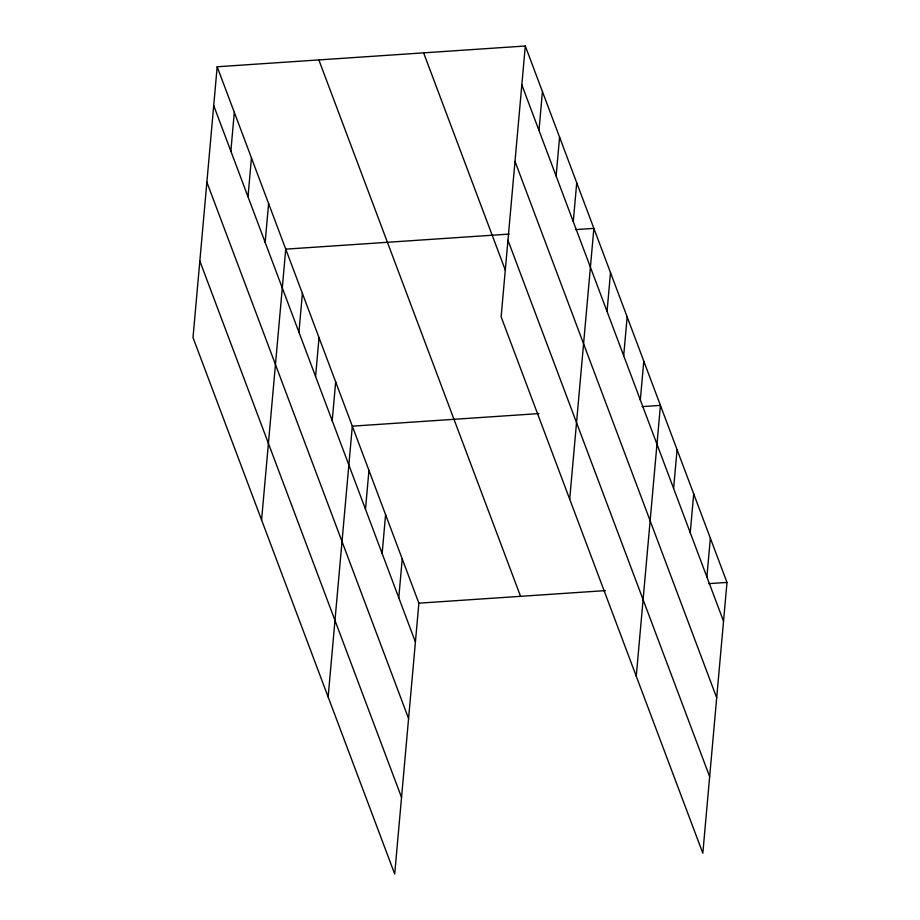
<?xml version="1.0" encoding="UTF-8"?>
<svg xmlns="http://www.w3.org/2000/svg" width="920" height="920" viewBox="0 0 920 920"><rect width="100%" height="100%" fill="white"/><g stroke="black" fill="none" stroke-linecap="round" stroke-linejoin="round"><path stroke-width="1.38" d="M217.177 66.769L193.005 337.582L394.703 874L418.876 603.175L217.177 66.769L525.297 46L726.995 582.417L702.822 853.231L501.124 316.825L525.297 46M230.851 151.179L234.324 112.366M247.997 196.776L251.459 157.952M265.144 242.374L268.605 203.55M261.579 519.972L285.752 249.147L509.139 234.094M298.931 332.223L302.392 293.399M315.572 376.475L319.033 337.651M332.212 420.728L335.673 381.915M328.141 696.981L352.314 426.167L538.936 413.586M365.493 509.231L368.954 470.419M382.133 553.483L385.595 514.671M398.774 597.747L402.235 558.923M538.971 130.41L542.432 91.597M556.117 176.007L559.578 137.195M573.264 221.605L576.725 182.781M569.698 499.203L593.871 228.378L575.517 229.62M607.05 311.454L610.512 272.63M623.691 355.706L627.153 316.894M640.331 399.959L643.793 361.146M636.26 676.211L660.433 405.398L642.08 406.628M673.612 488.462L677.074 449.65M690.253 532.726L693.714 493.902M706.894 576.978L710.355 538.154M418.876 603.175L605.498 590.606M708.641 583.648L726.995 582.417M521.824 84.812L723.534 621.23M514.993 161.38L716.703 697.785M507.955 240.258L709.654 776.675M423.614 52.854L505.298 270.101M318.849 59.915L520.559 596.332M213.716 105.581L415.414 641.999M206.873 182.148L408.584 718.554M199.835 261.027L401.546 797.444"/></g></svg>
